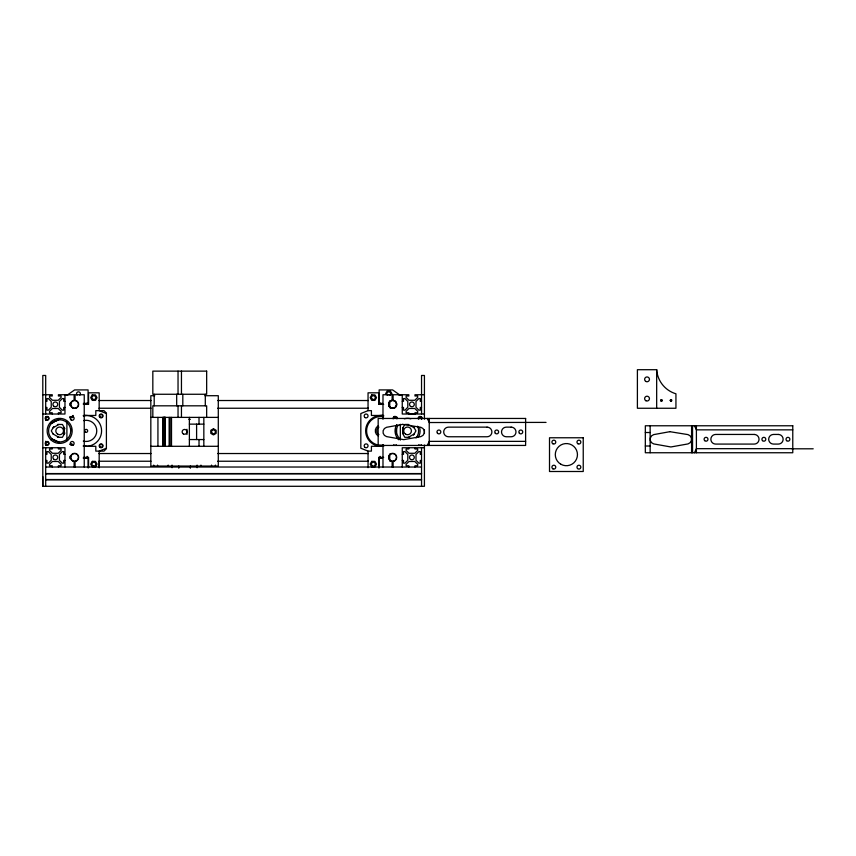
<?xml version="1.0" encoding="UTF-8"?>
<svg xmlns="http://www.w3.org/2000/svg" width="856" height="856" viewBox="0 0 856 856"><rect width="100%" height="100%" fill="white"/><g stroke="black" fill="none" stroke-linecap="round" stroke-linejoin="round"><path stroke-width="1.28" d="M424.426 445.088L424.426 486.294L42.8 486.294L42.8 476.653M99.178 461.309L99.178 467.676L99.178 451.123L106.401 448.223M186.972 429.273L186.972 434.474M427.315 445.441L429.241 441.364L525.616 441.364M694.473 452.749L696.399 448.672L792.774 448.672M53.757 426.598L51.285 430.878L53.136 434.088M64.885 433.018L62.413 437.309L57.459 437.309M385.585 393.781L387.18 391.021L390.357 391.021L391.952 393.781M402.962 427.668L404.813 424.458L408.526 424.458M413.469 435.169L415.941 430.878L413.469 426.598M67.014 395.269L74.6 389.919L88.093 389.919L88.093 404.374M53.061 427.797L58.85 424.458M408.376 437.309L414.165 433.971M50.943 423.26L60.166 419.033M383.627 415.46L371.418 415.46L371.418 410.645L368.048 410.645L360.825 413.534L360.825 448.223L368.048 451.123L371.418 451.123L371.418 446.297L383.627 446.297M83.599 415.802L86.167 415.46M389.116 402.299A4.045 4.045 0 0 1 391.577 400.415L392.144 400.341M381.059 446.297L383.627 445.965M393.674 461.234L393.107 461.363L393.107 467.023M656.67 369.706L637.399 369.706L637.399 408.259L675.94 408.259L675.94 393.803A27.103 27.103 0 0 1 656.67 369.706L656.67 408.259M386.912 394.68L390.828 394.68M398.34 394.68L402.256 394.68L402.256 414.015L424.426 414.015M42.8 394.744L52.248 394.744L52.248 395.996L49.541 395.996L49.541 397.441L52.441 400.287L58.219 400.287L61.108 397.441L61.108 395.996L58.411 395.996L58.411 394.744L74.119 394.744L74.119 400.394L73.552 400.469A4.045 4.045 0 0 0 71.283 406.696A4.045 4.045 0 0 0 77.917 406.696A4.045 4.045 0 0 0 75.649 400.469L75.082 400.394L75.082 394.744L84.241 394.744L84.241 467.023M424.426 394.744L414.978 394.744L414.978 395.996L417.685 395.996L417.685 397.441L414.786 400.287L409.008 400.287L406.119 397.441L406.119 395.996L408.815 395.996L408.815 394.744L393.107 394.744L393.107 400.394M64.97 394.937L67.859 394.937M399.367 394.937L402.256 394.937M154.797 395.707L150.827 395.707L150.827 466.06L218.291 466.06L218.291 395.707L204.916 395.707M98.986 400.522L150.998 400.522M217.681 400.522L368.39 400.522M45.689 401.293L46.941 401.293L46.941 398.596L48.385 398.596L51.232 401.485L51.232 407.274L48.385 410.163L46.941 410.163L46.941 407.467L45.689 407.467M64.97 401.293L63.708 401.293L63.708 398.596L62.263 398.596L59.428 401.485L59.428 407.274L62.263 410.163L63.708 410.163L63.708 407.467L64.97 407.467M402.256 401.293L403.518 401.293L403.518 398.596L404.963 398.596L407.798 401.485L407.798 407.274L404.963 410.163L403.518 410.163L403.518 407.467L402.256 407.467M421.537 401.293L420.285 401.293L420.285 398.596L418.841 398.596L415.995 401.485L415.995 407.274L418.841 410.163L420.285 410.163L420.285 407.467L421.537 407.467M83.353 403.411L88.093 403.411M379.133 403.411L382.504 403.411M83.353 404.374L88.575 404.374L88.575 392.818L99.178 392.818L99.178 410.645L106.401 413.534M383.659 404.374L378.652 404.374L378.652 392.818L368.048 392.818L368.048 410.645M98.986 408.237L150.998 408.237M217.681 408.237L368.39 408.237M408.783 413.962L415.299 413.962M42.8 414.015L64.97 414.015L64.97 394.744M83.599 415.46L95.808 415.46L95.808 410.645L103.993 410.645L106.401 413.052L106.401 448.705L103.993 451.123L95.808 451.123L95.808 446.297L83.599 446.297M150.827 417.386L218.291 417.386M188.855 419.312L190.342 419.312M546.042 422.404L429.241 422.532L427.315 418.456M189.379 424.137L203.835 424.137M57.459 424.458L62.413 424.458L64.885 428.738M792.774 429.851L696.399 429.851L694.473 425.774M645.328 432.515L650.143 432.515M409.757 437.309L404.813 437.309L402.962 434.088L403.037 427.54M189.379 439.556L203.835 439.556M645.328 446.008L650.143 446.008M150.827 446.297L218.291 446.297M42.8 447.742L64.97 447.742L64.97 467.023M424.426 447.742L402.256 447.742L402.256 467.023M791.961 448.801L813.2 448.801M98.986 453.53L150.998 453.53M217.681 453.53L368.39 453.53M45.689 454.301L46.941 454.301L46.941 451.604L48.385 451.604L51.232 454.493L51.232 460.271L48.385 463.16L46.941 463.16L46.941 460.464L45.689 460.464M64.97 454.301L63.708 454.301L63.708 451.604L62.263 451.604L59.428 454.493L59.428 460.271L62.263 463.16L63.708 463.16L63.708 460.464L64.97 460.464M402.256 454.301L403.518 454.301L403.518 451.604L404.963 451.604L407.798 454.493L407.798 460.271L404.963 463.16L403.518 463.16L403.518 460.464L402.256 460.464M421.537 454.301L420.285 454.301L420.285 451.604L418.841 451.604L415.995 454.493L415.995 460.271L418.841 463.16L420.285 463.16L420.285 460.464L421.537 460.464M83.353 457.382L88.575 457.382L88.575 467.665M383.659 457.382L378.652 457.382L378.652 467.686M83.353 458.345L88.093 458.345M379.133 458.345L382.504 458.345M98.986 461.234L150.998 461.234M217.681 461.234L368.39 461.234M45.689 467.023L421.537 467.023M45.689 473.571L421.537 473.571M45.689 473.764L421.537 473.764M45.689 479.542L421.537 479.542M45.689 479.745L421.537 479.745M393.107 400.341L393.674 400.469A4.045 4.045 0 0 1 395.943 406.696A4.045 4.045 0 0 1 389.309 406.696A4.045 4.045 0 0 1 391.577 400.469M391.577 461.234L392.144 461.363L392.144 467.023M381.059 415.46L383.627 415.813M83.599 445.944L86.167 446.297M52.088 439.032L59.011 442.199M409.532 425.122L414.165 427.797M53.061 433.971L58.85 437.309M400.212 395.269L392.626 389.919L379.133 389.919L379.133 404.374M696.399 425.774L696.399 452.749M692.547 425.774L692.547 452.749M691.584 425.774L691.584 452.749M650.143 425.774L650.143 452.749M429.241 418.456L429.241 445.441M424.426 419.205L424.426 375.463L421.537 375.463L421.537 414.015M424.426 429.584L424.426 433.478M421.537 416.615L421.537 419.205M421.537 447.742L421.537 486.294M414.978 414.015L414.978 412.763L417.685 412.763L417.685 411.319L414.786 408.473L409.008 408.473L406.119 411.319L406.119 412.763L408.815 412.763L408.815 414.015M414.978 447.742L414.978 448.993L417.685 448.993L417.685 450.449L414.786 453.284L409.008 453.284L406.119 450.449L406.119 448.993L408.815 448.993L408.815 447.742M414.978 467.023L414.978 465.771L417.685 465.771L417.685 464.316L414.786 461.48L409.008 461.48L406.119 464.316L406.119 465.771L408.815 465.771L408.815 467.023M403.23 427.989L403.23 433.767M400.33 424.287L400.33 440.102M392.144 400.394L392.144 394.744L382.985 394.744L382.985 419.205M389.737 401.036L389.737 407.713M389.737 454.044L389.737 461.106M382.985 444.681L382.985 467.023M380.096 402.887L380.096 404.374M380.096 456.334L380.096 458.345M379.133 457.382L379.133 467.9M368.048 451.123L368.048 467.686M215.402 465.097L215.402 466.06M211.539 465.097L211.539 466.06M206.66 417.386L206.66 405.819L152.828 405.819L152.828 417.386M205.301 394.263L205.301 405.819M203.835 417.386L203.835 446.297M200.946 465.097L200.946 466.06M199.02 417.386L199.02 424.137M199.02 439.556L199.02 446.297M197.094 465.097L197.094 467.74M196.602 424.137L196.602 439.556M190.342 466.06L190.342 468.221M189.379 417.386L189.379 446.297M182.81 394.263L182.81 405.819M181.451 371.13L181.451 394.263M181.451 405.819L181.451 417.386M178.776 466.06L178.776 468.221M178.037 371.13L178.037 394.263M178.037 405.819L178.037 417.386M176.678 394.263L176.678 405.819M172.035 465.097L172.035 467.74M171.51 417.386L171.51 446.297M170.109 417.386L170.109 446.297M169.146 417.386L169.146 446.297M168.183 465.097L168.183 466.06M165.272 417.386L165.294 446.297M165.197 417.386L165.08 446.297M164.908 417.386L164.908 446.297M164.705 417.386L164.705 446.297M164.448 417.386L164.448 446.297M164.17 417.386L164.17 446.297M163.849 417.386L163.849 446.297M163.507 417.386L163.507 446.297M163.154 417.386L163.154 446.297M162.779 417.386L162.779 446.297M157.932 417.386L157.932 446.297M157.579 465.097L157.579 466.06M154.187 394.263L154.187 405.819M153.727 465.097L153.727 466.06M88.093 457.382L88.093 467.9M87.13 402.887L87.13 404.374M87.13 456.334L87.13 458.345M75.082 467.023L75.082 461.363L75.649 461.288A4.045 4.045 0 0 0 77.917 455.06A4.045 4.045 0 0 0 71.283 455.06A4.045 4.045 0 0 0 73.552 461.288L74.119 461.363L74.119 467.023M69.785 403.379L69.785 405.38M69.785 456.387L69.785 458.377M66.896 421.655L66.896 440.102M64.189 427.54L64.189 434.217M63.997 427.989L63.997 433.767M58.411 414.015L58.411 412.763L61.108 412.763L61.108 411.319L58.219 408.473L52.441 408.473L49.541 411.319L49.541 412.763L52.248 412.763L52.248 414.015M58.411 447.742L58.411 448.993L61.108 448.993L61.108 450.449L58.219 453.284L52.441 453.284L49.541 450.449L49.541 448.993L52.248 448.993L52.248 447.742M58.411 467.023L58.411 465.771L61.108 465.771L61.108 464.316L58.219 461.48L52.441 461.48L49.541 464.316L49.541 465.771L52.248 465.771L52.248 467.023M45.689 414.015L45.689 375.463L42.8 375.463L42.8 486.294M45.689 416.615L45.689 420.499M45.689 441.257L45.689 445.152M45.689 447.742L45.689 486.294M70.748 430.878A11.085 11.085 0 0 1 54.121 440.476A11.085 11.085 0 0 1 54.121 421.28A11.085 11.085 0 0 1 70.748 430.878A15.419 15.419 0 0 1 70.877 428.867M418.231 418.851A1.926 1.926 0 0 1 420.093 416.423A1.926 1.926 0 0 1 421.955 418.851M393.172 418.851A1.926 1.926 0 0 1 395.033 416.423A1.926 1.926 0 0 1 396.895 418.851M417.6 426.192A11.085 11.085 0 0 1 416.048 438.005M399.72 438.721A11.085 11.085 0 0 1 397.965 425.336M77.094 395.14A1.926 1.926 0 0 1 77.094 392.412A1.926 1.926 0 0 1 79.822 392.412A1.926 1.926 0 0 1 79.822 395.14M387.404 395.14A1.926 1.926 0 0 1 387.404 392.412A1.926 1.926 0 0 1 390.133 392.412A1.926 1.926 0 0 1 390.133 395.14M69.871 444.457A1.926 1.926 0 0 1 73.092 445.323M73.092 415.449A1.926 1.926 0 0 1 69.871 417.311M83.15 415.759A15.419 15.419 0 0 1 101.586 430.878A15.419 15.419 0 0 1 83.15 445.997M378.887 434.634A4.333 4.333 0 0 1 378.887 427.123M397.355 417.311A1.926 1.926 0 0 1 394.135 416.444M383.574 445.12A14.456 14.456 0 0 1 366.603 430.878A14.456 14.456 0 0 1 383.574 416.647M378.17 435.886A5.778 5.778 0 0 1 378.17 425.871M383.071 446.169A15.419 15.419 0 0 1 365.64 430.878A15.419 15.419 0 0 1 383.071 415.588M396.349 428.867A15.419 15.419 0 0 1 396.178 433.896M418.841 419.076A1.445 1.445 0 0 1 420.093 416.904A1.445 1.445 0 0 1 421.345 419.076M394.049 417.289A1.445 1.445 0 0 1 396.446 418.028M83.546 420.606A10.604 10.604 0 0 1 96.771 431.007A10.604 10.604 0 0 1 83.299 441.086M72.642 415.62A1.445 1.445 0 0 1 69.946 416.615M70.459 444.596A1.445 1.445 0 0 1 72.61 445.388M56.806 441.086A10.604 10.604 0 0 1 54.26 439.995M52.259 423.292A10.604 10.604 0 0 1 57.042 420.606M396.392 444.767A1.926 1.926 0 0 1 393.674 444.767M391.577 461.288A4.045 4.045 0 0 1 389.309 455.06A4.045 4.045 0 0 1 395.943 455.06A4.045 4.045 0 0 1 393.674 461.288M421.452 444.767A1.926 1.926 0 0 1 418.723 444.767M419.665 427.636A12.53 12.53 0 0 1 418.413 437.149M398.703 439.738A12.53 12.53 0 0 1 396.713 424.619M404.321 418.777A12.53 12.53 0 0 1 410.805 418.777M393.674 400.415A4.045 4.045 0 0 1 395.836 406.782A4.045 4.045 0 0 1 389.116 406.343M660.554 400.298C661.742 403.979 663.421 397.698 660.554 400.298M660.928 400.394C661.635 402.609 662.651 398.843 660.928 400.394M670.195 400.298C671.372 403.979 673.062 397.698 670.195 400.298M670.569 400.394C671.275 402.609 672.281 398.843 670.569 400.394M92.288 394.884L90.693 397.633L92.288 400.383L95.465 400.383L97.06 397.633L95.465 394.884L92.288 394.884M92.288 461.373L90.693 464.123L92.288 466.884L95.465 466.884L97.06 464.123L95.465 461.373L92.288 461.373M371.761 394.884L370.166 397.633L371.761 400.383L374.939 400.383L376.533 397.633L374.939 394.884L371.761 394.884M371.761 461.373L370.166 464.123L371.761 466.884L374.939 466.884L376.533 464.123L374.939 461.373L371.761 461.373M213.476 428.76L210.801 430.3L210.801 433.382L213.476 434.923L216.14 433.382L216.14 430.3L213.476 428.76M402.705 424.373L386.559 427.294A4.815 4.815 0 0 0 386.559 436.603L403.711 439.652L420.852 436.603A4.815 4.815 0 0 0 420.852 427.294L402.705 424.373M669.863 431.681L653.717 434.613A4.815 4.815 0 0 0 653.717 443.922L670.858 446.971L688.01 443.922A4.815 4.815 0 0 0 688.01 434.613L669.863 431.681M206.66 371.13L152.828 371.13L152.828 394.263L206.66 394.263L206.66 371.13M525.616 418.456L378.17 418.456L378.17 445.441L525.616 445.441L525.616 418.456M792.774 425.774L645.328 425.774L645.328 452.749L792.774 452.749L792.774 425.774M487.064 427.133L448.523 427.133A4.815 4.815 0 0 0 443.697 431.948A4.815 4.815 0 0 0 448.523 436.763L487.064 436.763A4.815 4.815 0 0 0 491.89 431.948A4.815 4.815 0 0 0 487.064 427.133M511.16 427.133L506.345 427.133A4.815 4.815 0 0 0 501.52 431.948A4.815 4.815 0 0 0 506.345 436.763L511.16 436.763A4.815 4.815 0 0 0 515.975 431.948A4.815 4.815 0 0 0 511.16 427.133M754.222 434.441L715.67 434.441A4.815 4.815 0 0 0 710.855 439.267A4.815 4.815 0 0 0 715.67 444.082L754.222 444.082A4.815 4.815 0 0 0 759.037 439.267A4.815 4.815 0 0 0 754.222 434.441M778.318 434.441L773.492 434.441A4.815 4.815 0 0 0 768.677 439.267A4.815 4.815 0 0 0 773.492 444.082L778.318 444.082A4.815 4.815 0 0 0 783.133 439.267A4.815 4.815 0 0 0 778.318 434.441M583.236 437.769L549.509 437.769L549.509 471.495L583.236 471.495L583.236 437.769M577.533 468.521A1.926 1.926 0 0 0 580.764 467.665A1.926 1.926 0 0 0 578.399 465.3A1.926 1.926 0 0 0 577.533 468.521M577.939 443.772A1.926 1.926 0 0 0 580.828 442.103A1.926 1.926 0 0 0 577.939 440.433A1.926 1.926 0 0 0 577.939 443.772M552.88 468.831A1.926 1.926 0 0 0 555.769 467.162A1.926 1.926 0 0 0 552.88 465.493A1.926 1.926 0 0 0 552.88 468.831M552.88 443.772A1.926 1.926 0 0 0 555.769 442.103A1.926 1.926 0 0 0 552.88 440.433A1.926 1.926 0 0 0 552.88 443.772M560.83 464.23A11.085 11.085 0 0 0 577.458 454.632A11.085 11.085 0 0 0 560.83 445.034A11.085 11.085 0 0 0 560.83 464.23M645.831 400.704A2.408 2.408 0 0 0 649.447 398.618A2.408 2.408 0 0 0 645.831 396.531A2.408 2.408 0 0 0 645.831 400.704M645.831 381.434A2.408 2.408 0 0 0 649.447 379.347A2.408 2.408 0 0 0 645.831 377.261A2.408 2.408 0 0 0 645.831 381.434M704.67 440.626A1.926 1.926 0 0 0 707.901 439.759A1.926 1.926 0 0 0 705.537 437.405A1.926 1.926 0 0 0 704.67 440.626M762.493 440.626A1.926 1.926 0 0 0 765.724 439.759A1.926 1.926 0 0 0 763.359 437.405A1.926 1.926 0 0 0 762.493 440.626M786.589 440.626A1.926 1.926 0 0 0 789.81 439.759A1.926 1.926 0 0 0 787.456 437.405A1.926 1.926 0 0 0 786.589 440.626M437.523 433.307A1.926 1.926 0 0 0 440.744 432.451A1.926 1.926 0 0 0 438.379 430.087A1.926 1.926 0 0 0 437.523 433.307M495.346 433.307A1.926 1.926 0 0 0 498.567 432.451A1.926 1.926 0 0 0 496.202 430.087A1.926 1.926 0 0 0 495.346 433.307M519.432 433.307A1.926 1.926 0 0 0 522.663 432.451A1.926 1.926 0 0 0 520.298 430.087A1.926 1.926 0 0 0 519.432 433.307M70.834 444.767A1.926 1.926 0 0 0 74.055 443.911A1.926 1.926 0 0 0 71.69 441.546A1.926 1.926 0 0 0 70.834 444.767M71.23 420.018A1.926 1.926 0 0 0 74.119 418.349A1.926 1.926 0 0 0 71.23 416.679A1.926 1.926 0 0 0 71.23 420.018M45.775 444.767A1.926 1.926 0 0 0 48.995 443.911A1.926 1.926 0 0 0 46.641 441.546A1.926 1.926 0 0 0 45.775 444.767M46.171 420.018A1.926 1.926 0 0 0 49.06 418.349A1.926 1.926 0 0 0 46.171 416.679A1.926 1.926 0 0 0 46.171 420.018M100.141 447.485A1.926 1.926 0 0 0 103.03 445.815A1.926 1.926 0 0 0 100.141 444.146A1.926 1.926 0 0 0 100.141 447.485M99.745 417.311A1.926 1.926 0 0 0 102.966 416.444A1.926 1.926 0 0 0 100.601 414.079A1.926 1.926 0 0 0 99.745 417.311M365.159 417.61A1.926 1.926 0 0 0 368.048 415.941A1.926 1.926 0 0 0 365.159 414.272A1.926 1.926 0 0 0 365.159 417.61M365.159 447.485A1.926 1.926 0 0 0 368.048 445.815A1.926 1.926 0 0 0 365.159 444.146A1.926 1.926 0 0 0 365.159 447.485M371.986 398.992A1.926 1.926 0 0 0 375.217 398.136A1.926 1.926 0 0 0 372.852 395.772A1.926 1.926 0 0 0 371.986 398.992M371.986 465.493A1.926 1.926 0 0 0 375.217 464.626A1.926 1.926 0 0 0 372.852 462.261A1.926 1.926 0 0 0 371.986 465.493M405.637 434.217A3.852 3.852 0 0 0 411.415 430.878A3.852 3.852 0 0 0 405.637 427.54A3.852 3.852 0 0 0 405.637 434.217M92.908 465.792A1.926 1.926 0 0 0 95.808 464.123A1.926 1.926 0 0 0 92.908 462.454A1.926 1.926 0 0 0 92.908 465.792M92.908 399.303A1.926 1.926 0 0 0 95.808 397.633A1.926 1.926 0 0 0 92.908 395.964A1.926 1.926 0 0 0 92.908 399.303M100.088 416.968A1.445 1.445 0 0 0 102.495 416.316A1.445 1.445 0 0 0 100.73 414.55A1.445 1.445 0 0 0 100.088 416.968M100.291 447.014A1.445 1.445 0 0 0 102.549 445.923A1.445 1.445 0 0 0 100.473 444.521A1.445 1.445 0 0 0 100.291 447.014M85.226 432.045A1.498 1.498 0 0 0 87.654 431.114A1.498 1.498 0 0 0 85.632 429.477A1.498 1.498 0 0 0 85.226 432.045M57.737 434.217A3.852 3.852 0 0 0 63.515 430.878A3.852 3.852 0 0 0 57.737 427.54A3.852 3.852 0 0 0 57.737 434.217M53.628 406.086A2.408 2.408 0 0 0 57.652 405.006A2.408 2.408 0 0 0 54.709 402.053A2.408 2.408 0 0 0 53.628 406.086M53.628 459.084A2.408 2.408 0 0 0 57.652 458.003A2.408 2.408 0 0 0 54.709 455.05A2.408 2.408 0 0 0 53.628 459.084M46.117 444.435A1.445 1.445 0 0 0 48.535 443.783A1.445 1.445 0 0 0 46.759 442.017A1.445 1.445 0 0 0 46.117 444.435M46.331 419.547A1.445 1.445 0 0 0 48.578 418.456A1.445 1.445 0 0 0 46.502 417.054A1.445 1.445 0 0 0 46.331 419.547M72.674 460.721A3.852 3.852 0 0 0 78.452 457.382A3.852 3.852 0 0 0 72.674 454.044A3.852 3.852 0 0 0 72.674 460.721M72.674 407.713A3.852 3.852 0 0 0 78.452 404.374A3.852 3.852 0 0 0 72.674 401.036A3.852 3.852 0 0 0 72.674 407.713M390.7 460.721A3.852 3.852 0 0 0 396.478 457.382A3.852 3.852 0 0 0 390.7 454.044A3.852 3.852 0 0 0 390.7 460.721M390.7 407.713A3.852 3.852 0 0 0 396.478 404.374A3.852 3.852 0 0 0 390.7 401.036A3.852 3.852 0 0 0 390.7 407.713M410.698 459.469A2.408 2.408 0 0 0 414.304 457.382A2.408 2.408 0 0 0 410.698 455.296A2.408 2.408 0 0 0 410.698 459.469M410.698 406.461A2.408 2.408 0 0 0 414.304 404.374A2.408 2.408 0 0 0 410.698 402.288A2.408 2.408 0 0 0 410.698 406.461M50.804 439.738A12.53 12.53 0 0 0 71.765 434.12A12.53 12.53 0 0 0 56.421 418.777A12.53 12.53 0 0 0 50.804 439.738M212.106 433.211A1.926 1.926 0 0 0 215.338 432.344A1.926 1.926 0 0 0 212.973 429.98A1.926 1.926 0 0 0 212.106 433.211M183.355 433.928A2.408 2.408 0 0 0 186.972 431.841A2.408 2.408 0 0 0 183.355 429.755A2.408 2.408 0 0 0 183.355 433.928"/></g></svg>
